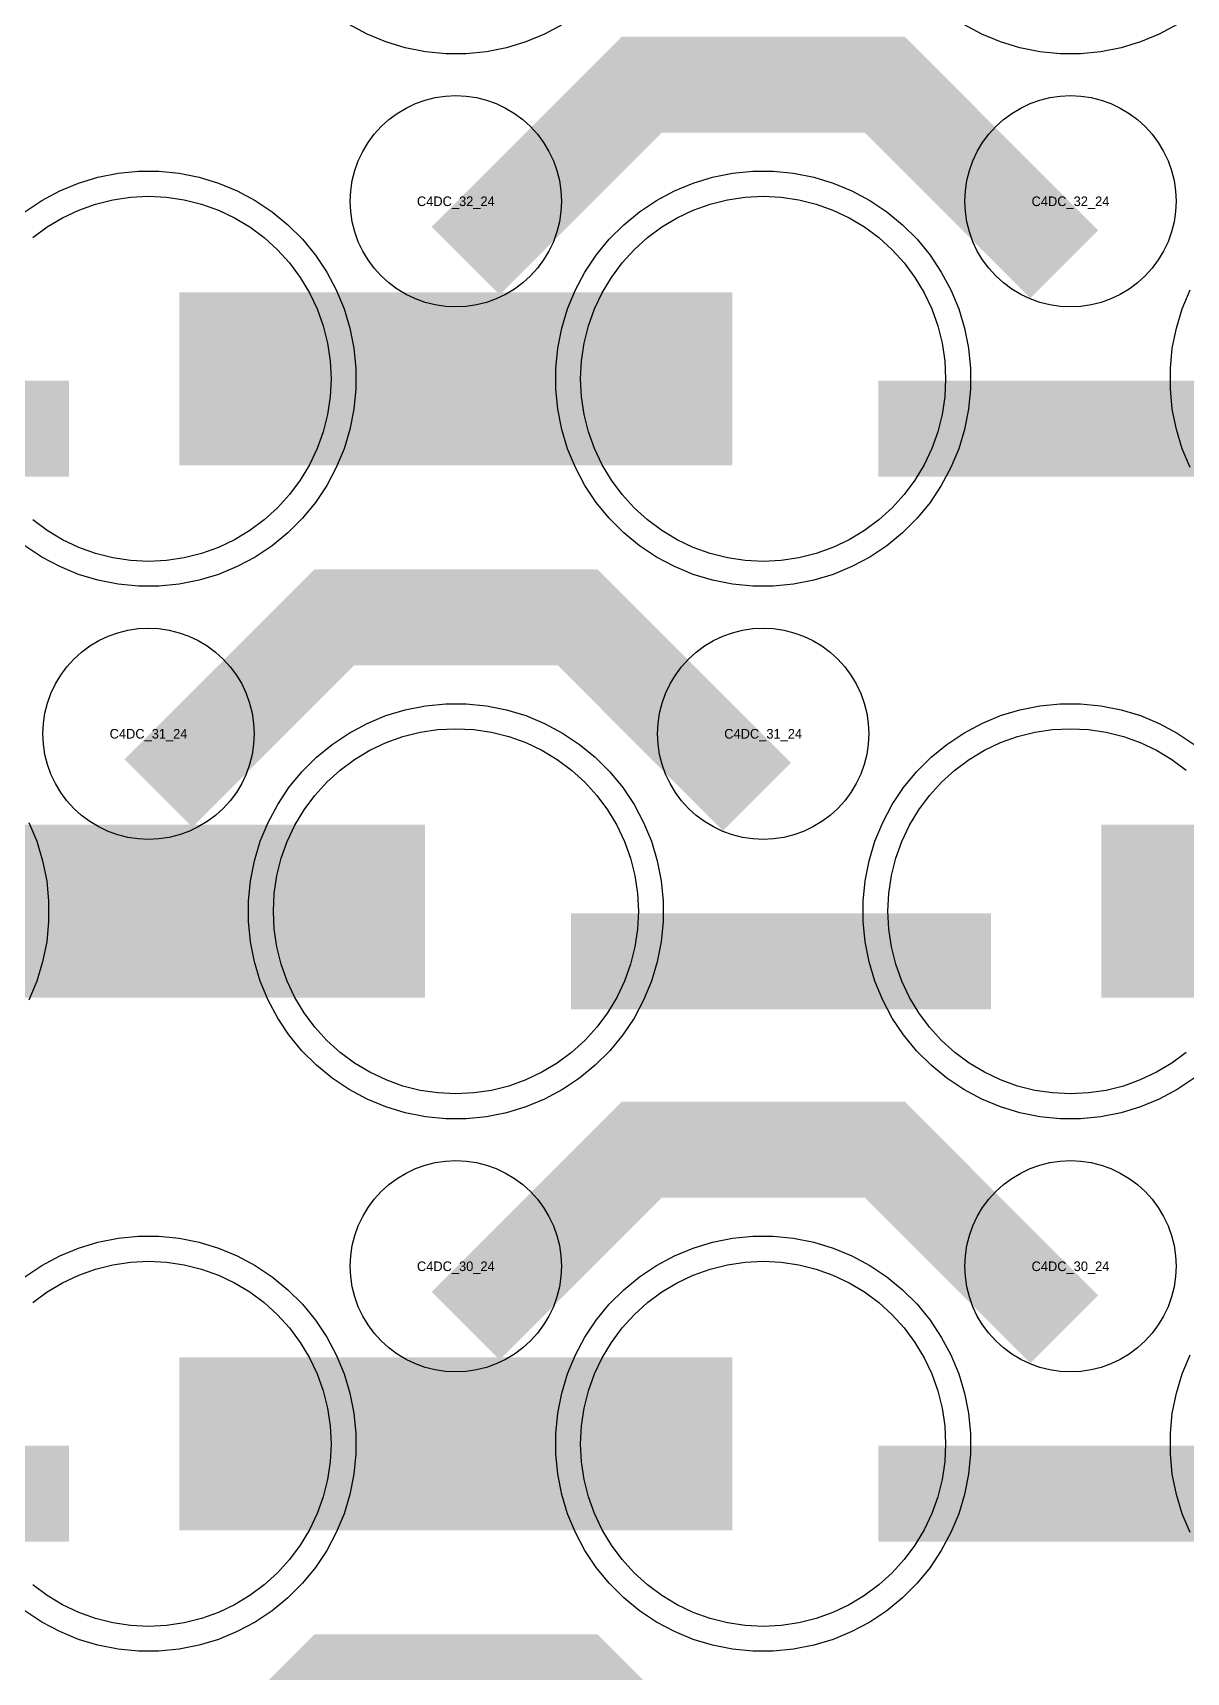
# Model space of a CAD drawing. Extents: x -11880 to 11880, y -14992 to 14992.
# Drawn here: x -4350.1 to -4049.9, y -10742.1 to -10315.5 of the extents above; entities that cross this region are included whole.
import ezdxf
from ezdxf.enums import TextEntityAlignment as Align

# ---------------------------------------------------------------- set-up
doc = ezdxf.new("R2010")
doc.units = 0
doc.header["$MEASUREMENT"] = 0
for name, color, linetype in [('GDS_775_DT_237', 138, 'CONTINUOUS'), ('RDL1_FS', 34, 'CONTINUOUS'), ('RDL_BS', 160, 'CONTINUOUS')]:
    doc.layers.add(name, color=color, linetype=linetype)

msp = doc.modelspace()

# ---------------------------------------------------------------- linework, layer by layer
at = {"layer": 'RDL1_FS', "color": 240, "true_color": 0xed1f24}
for points in [[(-4350.14, -10368.791), (-4346.395, -10366.013), (-4342.395, -10363.615), (-4338.181, -10361.623), (-4333.791, -10360.051), (-4329.268, -10358.919), (-4324.657, -10358.235), (-4320, -10358.006), (-4315.343, -10358.235), (-4310.732, -10358.919), (-4306.209, -10360.051), (-4301.819, -10361.623), (-4297.605, -10363.615), (-4293.605, -10366.013), (-4289.86, -10368.791), (-4286.406, -10371.921), (-4283.276, -10375.375), (-4280.498, -10379.12), (-4278.1, -10383.12), (-4276.108, -10387.334), (-4274.536, -10391.724), (-4273.404, -10396.247), (-4272.72, -10400.858), (-4272.491, -10405.515), (-4272.72, -10410.172), (-4273.404, -10414.783), (-4274.536, -10419.306), (-4276.108, -10423.696), (-4278.1, -10427.91), (-4280.498, -10431.91), (-4283.276, -10435.655), (-4286.406, -10439.109), (-4289.86, -10442.239), (-4293.605, -10445.017), (-4297.605, -10447.415), (-4301.819, -10449.407), (-4306.209, -10450.979), (-4310.732, -10452.111), (-4315.343, -10452.795), (-4320, -10453.024), (-4324.657, -10452.795), (-4329.268, -10452.111), (-4333.791, -10450.979), (-4338.181, -10449.407), (-4342.395, -10447.415), (-4346.395, -10445.017), (-4350.14, -10442.239)], [(-4049.86, -10580.804), (-4053.605, -10583.582), (-4057.605, -10585.98), (-4061.819, -10587.972), (-4066.209, -10589.544), (-4070.732, -10590.676), (-4075.343, -10591.36), (-4080, -10591.589), (-4084.657, -10591.36), (-4089.268, -10590.676), (-4093.791, -10589.544), (-4098.181, -10587.972), (-4102.395, -10585.98), (-4106.395, -10583.582), (-4110.14, -10580.804), (-4113.594, -10577.674), (-4116.724, -10574.22), (-4119.502, -10570.475), (-4121.9, -10566.475), (-4123.892, -10562.261), (-4125.464, -10557.871), (-4126.596, -10553.348), (-4127.28, -10548.737), (-4127.509, -10544.08), (-4127.28, -10539.423), (-4126.596, -10534.812), (-4125.464, -10530.289), (-4123.892, -10525.899), (-4121.9, -10521.685), (-4119.502, -10517.685), (-4116.724, -10513.94), (-4113.594, -10510.486), (-4110.14, -10507.356), (-4106.395, -10504.578), (-4102.395, -10502.18), (-4098.181, -10500.188), (-4093.791, -10498.616), (-4089.268, -10497.484), (-4084.657, -10496.8), (-4080, -10496.571), (-4075.343, -10496.8), (-4070.732, -10497.484), (-4066.209, -10498.616), (-4061.819, -10500.188), (-4057.605, -10502.18), (-4053.605, -10504.578), (-4049.86, -10507.356)]]:
    msp.add_lwpolyline(points, dxfattribs=at)
for points in [[(-4160, -10453.024), (-4164.657, -10452.795), (-4169.268, -10452.111), (-4173.791, -10450.979), (-4178.181, -10449.407), (-4182.395, -10447.415), (-4186.395, -10445.017), (-4190.14, -10442.239), (-4193.594, -10439.109), (-4196.724, -10435.655), (-4199.502, -10431.91), (-4201.9, -10427.91), (-4203.892, -10423.696), (-4205.464, -10419.306), (-4206.596, -10414.783), (-4207.28, -10410.172), (-4207.509, -10405.515), (-4207.28, -10400.858), (-4206.596, -10396.247), (-4205.464, -10391.724), (-4203.892, -10387.334), (-4201.9, -10383.12), (-4199.502, -10379.12), (-4196.724, -10375.375), (-4193.594, -10371.921), (-4190.14, -10368.791), (-4186.395, -10366.013), (-4182.395, -10363.615), (-4178.181, -10361.623), (-4173.791, -10360.051), (-4169.268, -10358.919), (-4164.657, -10358.235), (-4160, -10358.006), (-4155.343, -10358.235), (-4150.732, -10358.919), (-4146.209, -10360.051), (-4141.819, -10361.623), (-4137.605, -10363.615), (-4133.605, -10366.013), (-4129.86, -10368.791), (-4126.406, -10371.921), (-4123.276, -10375.375), (-4120.498, -10379.12), (-4118.1, -10383.12), (-4116.108, -10387.334), (-4114.536, -10391.724), (-4113.404, -10396.247), (-4112.72, -10400.858), (-4112.491, -10405.515), (-4112.72, -10410.172), (-4113.404, -10414.783), (-4114.536, -10419.306), (-4116.108, -10423.696), (-4118.1, -10427.91), (-4120.498, -10431.91), (-4123.276, -10435.655), (-4126.406, -10439.109), (-4129.86, -10442.239), (-4133.605, -10445.017), (-4137.605, -10447.415), (-4141.819, -10449.407), (-4146.209, -10450.979), (-4150.732, -10452.111), (-4155.343, -10452.795)], [(-4240, -10591.589), (-4244.657, -10591.36), (-4249.268, -10590.676), (-4253.791, -10589.544), (-4258.181, -10587.972), (-4262.395, -10585.98), (-4266.395, -10583.582), (-4270.14, -10580.804), (-4273.594, -10577.674), (-4276.724, -10574.22), (-4279.502, -10570.475), (-4281.9, -10566.475), (-4283.892, -10562.261), (-4285.464, -10557.871), (-4286.596, -10553.348), (-4287.28, -10548.737), (-4287.509, -10544.08), (-4287.28, -10539.423), (-4286.596, -10534.812), (-4285.464, -10530.289), (-4283.892, -10525.899), (-4281.9, -10521.685), (-4279.502, -10517.685), (-4276.724, -10513.94), (-4273.594, -10510.486), (-4270.14, -10507.356), (-4266.395, -10504.578), (-4262.395, -10502.18), (-4258.181, -10500.188), (-4253.791, -10498.616), (-4249.268, -10497.484), (-4244.657, -10496.8), (-4240, -10496.571), (-4235.343, -10496.8), (-4230.732, -10497.484), (-4226.209, -10498.616), (-4221.819, -10500.188), (-4217.605, -10502.18), (-4213.605, -10504.578), (-4209.86, -10507.356), (-4206.406, -10510.486), (-4203.276, -10513.94), (-4200.498, -10517.685), (-4198.1, -10521.685), (-4196.108, -10525.899), (-4194.536, -10530.289), (-4193.404, -10534.812), (-4192.72, -10539.423), (-4192.491, -10544.08), (-4192.72, -10548.737), (-4193.404, -10553.348), (-4194.536, -10557.871), (-4196.108, -10562.261), (-4198.1, -10566.475), (-4200.498, -10570.475), (-4203.276, -10574.22), (-4206.406, -10577.674), (-4209.86, -10580.804), (-4213.605, -10583.582), (-4217.605, -10585.98), (-4221.819, -10587.972), (-4226.209, -10589.544), (-4230.732, -10590.676), (-4235.343, -10591.36)]]:
    msp.add_lwpolyline(points, close=True, dxfattribs=at)
for points in [[(-4311.998, -10405.515, 45, 45, 0), (-4239.998, -10405.515, 45, 45, 0)], [(-4239.998, -10405.515, 45, 45, 0), (-4167.998, -10405.515, 45, 45, 0)], [(-4391.998, -10544.08, 45, 45, 0), (-4319.998, -10544.08, 45, 45, 0)], [(-4319.998, -10544.08, 45, 45, 0), (-4247.998, -10544.08, 45, 45, 0)], [(-4071.998, -10544.08, 45, 45, 0), (-3999.998, -10544.08, 45, 45, 0)]]:
    msp.add_lwpolyline(points, format="xyseb", dxfattribs=at)
at = {"layer": 'RDL1_FS'}
msp.add_lwpolyline([(-4350.14, -10645.916), (-4346.395, -10643.138), (-4342.395, -10640.74), (-4338.181, -10638.748), (-4333.791, -10637.176), (-4329.268, -10636.044), (-4324.657, -10635.36), (-4320, -10635.131), (-4315.343, -10635.36), (-4310.732, -10636.044), (-4306.209, -10637.176), (-4301.819, -10638.748), (-4297.605, -10640.74), (-4293.605, -10643.138), (-4289.86, -10645.916), (-4286.406, -10649.046), (-4283.276, -10652.5), (-4280.498, -10656.245), (-4278.1, -10660.245), (-4276.108, -10664.459), (-4274.536, -10668.849), (-4273.404, -10673.372), (-4272.72, -10677.983), (-4272.491, -10682.64), (-4272.72, -10687.297), (-4273.404, -10691.908), (-4274.536, -10696.431), (-4276.108, -10700.821), (-4278.1, -10705.035), (-4280.498, -10709.035), (-4283.276, -10712.78), (-4286.406, -10716.234), (-4289.86, -10719.364), (-4293.605, -10722.142), (-4297.605, -10724.54), (-4301.819, -10726.532), (-4306.209, -10728.104), (-4310.732, -10729.236), (-4315.343, -10729.92), (-4320, -10730.149), (-4324.657, -10729.92), (-4329.268, -10729.236), (-4333.791, -10728.104), (-4338.181, -10726.532), (-4342.395, -10724.54), (-4346.395, -10722.142), (-4350.14, -10719.364)], dxfattribs=at)
msp.add_lwpolyline([(-4160, -10730.149), (-4164.657, -10729.92), (-4169.268, -10729.236), (-4173.791, -10728.104), (-4178.181, -10726.532), (-4182.395, -10724.54), (-4186.395, -10722.142), (-4190.14, -10719.364), (-4193.594, -10716.234), (-4196.724, -10712.78), (-4199.502, -10709.035), (-4201.9, -10705.035), (-4203.892, -10700.821), (-4205.464, -10696.431), (-4206.596, -10691.908), (-4207.28, -10687.297), (-4207.509, -10682.64), (-4207.28, -10677.983), (-4206.596, -10673.372), (-4205.464, -10668.849), (-4203.892, -10664.459), (-4201.9, -10660.245), (-4199.502, -10656.245), (-4196.724, -10652.5), (-4193.594, -10649.046), (-4190.14, -10645.916), (-4186.395, -10643.138), (-4182.395, -10640.74), (-4178.181, -10638.748), (-4173.791, -10637.176), (-4169.268, -10636.044), (-4164.657, -10635.36), (-4160, -10635.131), (-4155.343, -10635.36), (-4150.732, -10636.044), (-4146.209, -10637.176), (-4141.819, -10638.748), (-4137.605, -10640.74), (-4133.605, -10643.138), (-4129.86, -10645.916), (-4126.406, -10649.046), (-4123.276, -10652.5), (-4120.498, -10656.245), (-4118.1, -10660.245), (-4116.108, -10664.459), (-4114.536, -10668.849), (-4113.404, -10673.372), (-4112.72, -10677.983), (-4112.491, -10682.64), (-4112.72, -10687.297), (-4113.404, -10691.908), (-4114.536, -10696.431), (-4116.108, -10700.821), (-4118.1, -10705.035), (-4120.498, -10709.035), (-4123.276, -10712.78), (-4126.406, -10716.234), (-4129.86, -10719.364), (-4133.605, -10722.142), (-4137.605, -10724.54), (-4141.819, -10726.532), (-4146.209, -10728.104), (-4150.732, -10729.236), (-4155.343, -10729.92)], close=True, dxfattribs=at)
for points in [[(-4311.998, -10682.64, 45, 45, 0), (-4239.998, -10682.64, 45, 45, 0)], [(-4239.998, -10682.64, 45, 45, 0), (-4167.998, -10682.64, 45, 45, 0)]]:
    msp.add_lwpolyline(points, format="xyseb", dxfattribs=at)
at = {"layer": 'RDL_BS'}
for points in [[(-4212.223, -10313.333), (-4216.885, -10315.825), (-4221.795, -10317.856), (-4226.835, -10319.387), (-4232.062, -10320.433), (-4237.356, -10320.95), (-4242.644, -10320.95), (-4247.938, -10320.433), (-4253.165, -10319.387), (-4258.205, -10317.856), (-4263.115, -10315.825), (-4267.777, -10313.333)], [(-4052.223, -10313.333), (-4056.885, -10315.825), (-4061.795, -10317.856), (-4066.835, -10319.387), (-4072.062, -10320.433), (-4077.356, -10320.95), (-4082.644, -10320.95), (-4087.938, -10320.433), (-4093.165, -10319.387), (-4098.205, -10317.856), (-4103.115, -10315.825), (-4107.777, -10313.333)], [(-4352.191, -10639.204), (-4347.777, -10636.257), (-4343.115, -10633.765), (-4338.205, -10631.734), (-4333.165, -10630.203), (-4327.938, -10629.157), (-4322.644, -10628.64), (-4317.356, -10628.64), (-4312.062, -10629.157), (-4306.835, -10630.203), (-4301.795, -10631.734), (-4296.885, -10633.765), (-4292.223, -10636.257), (-4287.809, -10639.204), (-4283.708, -10642.566), (-4279.926, -10646.348), (-4276.564, -10650.449), (-4273.617, -10654.863), (-4271.125, -10659.525), (-4269.094, -10664.435), (-4267.563, -10669.475), (-4266.517, -10674.702), (-4266, -10679.996), (-4266, -10685.284), (-4266.517, -10690.578), (-4267.563, -10695.805), (-4269.094, -10700.845), (-4271.125, -10705.755), (-4273.617, -10710.417), (-4276.564, -10714.831), (-4279.926, -10718.932), (-4283.708, -10722.714), (-4287.809, -10726.076), (-4292.223, -10729.023), (-4296.885, -10731.515), (-4301.795, -10733.546), (-4306.835, -10735.077), (-4312.062, -10736.123), (-4317.356, -10736.64), (-4322.644, -10736.64), (-4327.938, -10736.123), (-4333.165, -10735.077), (-4338.205, -10733.546), (-4343.115, -10731.515), (-4347.777, -10729.023), (-4352.191, -10726.076)], [(-4048.875, -10705.755), (-4050.906, -10700.845), (-4052.437, -10695.805), (-4053.483, -10690.578), (-4054, -10685.284), (-4054, -10679.996), (-4053.483, -10674.702), (-4052.437, -10669.475), (-4050.906, -10664.435), (-4048.875, -10659.525)]]:
    msp.add_lwpolyline(points, dxfattribs=at)
for points in [[(-4237.438, -10374.829, 25, 25, 0), (-4191.623, -10329.014, 25, 25, 0), (-4158.07, -10329.014, 25, 25, 0)], [(-4081.599, -10375.728, 25, 25, 0), (-4128.313, -10329.014, 25, 25, 0), (-4158.071, -10329.014, 25, 25, 0)], [(-4317.438, -10513.394, 25, 25, 0), (-4271.623, -10467.579, 25, 25, 0), (-4238.07, -10467.579, 25, 25, 0)], [(-4161.599, -10514.293, 25, 25, 0), (-4208.313, -10467.579, 25, 25, 0), (-4238.071, -10467.579, 25, 25, 0)], [(-4237.438, -10651.954, 25, 25, 0), (-4191.623, -10606.139, 25, 25, 0), (-4158.07, -10606.139, 25, 25, 0)], [(-4081.599, -10652.853, 25, 25, 0), (-4128.313, -10606.139, 25, 25, 0), (-4158.071, -10606.139, 25, 25, 0)], [(-4449.984, -10695.653, 25, 25, 0), (-4340.719, -10695.653, 25, 25, 0)], [(-4129.984, -10695.653, 25, 25, 0), (-4020.719, -10695.653, 25, 25, 0)], [(-4317.438, -10790.519, 25, 25, 0), (-4271.623, -10744.704, 25, 25, 0), (-4238.07, -10744.704, 25, 25, 0)], [(-4161.599, -10791.418, 25, 25, 0), (-4208.313, -10744.704, 25, 25, 0), (-4238.071, -10744.704, 25, 25, 0)]]:
    msp.add_lwpolyline(points, format="xyseb", dxfattribs=at)
for points in [[(-4240, -10386.821), (-4242.693, -10386.689), (-4245.365, -10386.293), (-4247.984, -10385.636), (-4250.519, -10384.729), (-4252.956, -10383.577), (-4255.28, -10382.184), (-4257.443, -10380.581), (-4259.442, -10378.769), (-4261.254, -10376.77), (-4262.857, -10374.607), (-4264.25, -10372.283), (-4265.402, -10369.846), (-4266.309, -10367.311), (-4266.966, -10364.692), (-4267.362, -10362.02), (-4267.494, -10359.327), (-4267.362, -10356.634), (-4266.966, -10353.962), (-4266.309, -10351.343), (-4265.402, -10348.808), (-4264.25, -10346.371), (-4262.857, -10344.047), (-4261.254, -10341.884), (-4259.442, -10339.885), (-4257.443, -10338.073), (-4255.28, -10336.47), (-4252.956, -10335.077), (-4250.519, -10333.925), (-4247.984, -10333.018), (-4245.365, -10332.361), (-4242.693, -10331.965), (-4240, -10331.833), (-4237.307, -10331.965), (-4234.635, -10332.361), (-4232.016, -10333.018), (-4229.481, -10333.925), (-4227.044, -10335.077), (-4224.72, -10336.47), (-4222.557, -10338.073), (-4220.558, -10339.885), (-4218.746, -10341.884), (-4217.143, -10344.047), (-4215.75, -10346.371), (-4214.598, -10348.808), (-4213.691, -10351.343), (-4213.034, -10353.962), (-4212.638, -10356.634), (-4212.506, -10359.327), (-4212.638, -10362.02), (-4213.034, -10364.692), (-4213.691, -10367.311), (-4214.598, -10369.846), (-4215.75, -10372.283), (-4217.143, -10374.607), (-4218.746, -10376.77), (-4220.558, -10378.769), (-4222.557, -10380.581), (-4224.72, -10382.184), (-4227.044, -10383.577), (-4229.481, -10384.729), (-4232.016, -10385.636), (-4234.635, -10386.293), (-4237.307, -10386.689)], [(-4080, -10386.821), (-4082.693, -10386.689), (-4085.365, -10386.293), (-4087.984, -10385.636), (-4090.519, -10384.729), (-4092.956, -10383.577), (-4095.28, -10382.184), (-4097.443, -10380.581), (-4099.442, -10378.769), (-4101.254, -10376.77), (-4102.857, -10374.607), (-4104.25, -10372.283), (-4105.402, -10369.846), (-4106.309, -10367.311), (-4106.966, -10364.692), (-4107.362, -10362.02), (-4107.494, -10359.327), (-4107.362, -10356.634), (-4106.966, -10353.962), (-4106.309, -10351.343), (-4105.402, -10348.808), (-4104.25, -10346.371), (-4102.857, -10344.047), (-4101.254, -10341.884), (-4099.442, -10339.885), (-4097.443, -10338.073), (-4095.28, -10336.47), (-4092.956, -10335.077), (-4090.519, -10333.925), (-4087.984, -10333.018), (-4085.365, -10332.361), (-4082.693, -10331.965), (-4080, -10331.833), (-4077.307, -10331.965), (-4074.635, -10332.361), (-4072.016, -10333.018), (-4069.481, -10333.925), (-4067.044, -10335.077), (-4064.72, -10336.47), (-4062.557, -10338.073), (-4060.558, -10339.885), (-4058.746, -10341.884), (-4057.143, -10344.047), (-4055.75, -10346.371), (-4054.598, -10348.808), (-4053.691, -10351.343), (-4053.034, -10353.962), (-4052.638, -10356.634), (-4052.506, -10359.327), (-4052.638, -10362.02), (-4053.034, -10364.692), (-4053.691, -10367.311), (-4054.598, -10369.846), (-4055.75, -10372.283), (-4057.143, -10374.607), (-4058.746, -10376.77), (-4060.558, -10378.769), (-4062.557, -10380.581), (-4064.72, -10382.184), (-4067.044, -10383.577), (-4069.481, -10384.729), (-4072.016, -10385.636), (-4074.635, -10386.293), (-4077.307, -10386.689)], [(-4320, -10525.386), (-4322.693, -10525.254), (-4325.365, -10524.858), (-4327.984, -10524.201), (-4330.519, -10523.294), (-4332.956, -10522.142), (-4335.28, -10520.749), (-4337.443, -10519.146), (-4339.442, -10517.334), (-4341.254, -10515.335), (-4342.857, -10513.172), (-4344.25, -10510.848), (-4345.402, -10508.411), (-4346.309, -10505.876), (-4346.966, -10503.257), (-4347.362, -10500.585), (-4347.494, -10497.892), (-4347.362, -10495.199), (-4346.966, -10492.527), (-4346.309, -10489.908), (-4345.402, -10487.373), (-4344.25, -10484.936), (-4342.857, -10482.612), (-4341.254, -10480.449), (-4339.442, -10478.45), (-4337.443, -10476.638), (-4335.28, -10475.035), (-4332.956, -10473.642), (-4330.519, -10472.49), (-4327.984, -10471.583), (-4325.365, -10470.926), (-4322.693, -10470.53), (-4320, -10470.398), (-4317.307, -10470.53), (-4314.635, -10470.926), (-4312.016, -10471.583), (-4309.481, -10472.49), (-4307.044, -10473.642), (-4304.72, -10475.035), (-4302.557, -10476.638), (-4300.558, -10478.45), (-4298.746, -10480.449), (-4297.143, -10482.612), (-4295.75, -10484.936), (-4294.598, -10487.373), (-4293.691, -10489.908), (-4293.034, -10492.527), (-4292.638, -10495.199), (-4292.506, -10497.892), (-4292.638, -10500.585), (-4293.034, -10503.257), (-4293.691, -10505.876), (-4294.598, -10508.411), (-4295.75, -10510.848), (-4297.143, -10513.172), (-4298.746, -10515.335), (-4300.558, -10517.334), (-4302.557, -10519.146), (-4304.72, -10520.749), (-4307.044, -10522.142), (-4309.481, -10523.294), (-4312.016, -10524.201), (-4314.635, -10524.858), (-4317.307, -10525.254)], [(-4160, -10525.386), (-4162.693, -10525.254), (-4165.365, -10524.858), (-4167.984, -10524.201), (-4170.519, -10523.294), (-4172.956, -10522.142), (-4175.28, -10520.749), (-4177.443, -10519.146), (-4179.442, -10517.334), (-4181.254, -10515.335), (-4182.857, -10513.172), (-4184.25, -10510.848), (-4185.402, -10508.411), (-4186.309, -10505.876), (-4186.966, -10503.257), (-4187.362, -10500.585), (-4187.494, -10497.892), (-4187.362, -10495.199), (-4186.966, -10492.527), (-4186.309, -10489.908), (-4185.402, -10487.373), (-4184.25, -10484.936), (-4182.857, -10482.612), (-4181.254, -10480.449), (-4179.442, -10478.45), (-4177.443, -10476.638), (-4175.28, -10475.035), (-4172.956, -10473.642), (-4170.519, -10472.49), (-4167.984, -10471.583), (-4165.365, -10470.926), (-4162.693, -10470.53), (-4160, -10470.398), (-4157.307, -10470.53), (-4154.635, -10470.926), (-4152.016, -10471.583), (-4149.481, -10472.49), (-4147.044, -10473.642), (-4144.72, -10475.035), (-4142.557, -10476.638), (-4140.558, -10478.45), (-4138.746, -10480.449), (-4137.143, -10482.612), (-4135.75, -10484.936), (-4134.598, -10487.373), (-4133.691, -10489.908), (-4133.034, -10492.527), (-4132.638, -10495.199), (-4132.506, -10497.892), (-4132.638, -10500.585), (-4133.034, -10503.257), (-4133.691, -10505.876), (-4134.598, -10508.411), (-4135.75, -10510.848), (-4137.143, -10513.172), (-4138.746, -10515.335), (-4140.558, -10517.334), (-4142.557, -10519.146), (-4144.72, -10520.749), (-4147.044, -10522.142), (-4149.481, -10523.294), (-4152.016, -10524.201), (-4154.635, -10524.858), (-4157.307, -10525.254)], [(-4240, -10663.946), (-4242.693, -10663.814), (-4245.365, -10663.418), (-4247.984, -10662.761), (-4250.519, -10661.854), (-4252.956, -10660.702), (-4255.28, -10659.309), (-4257.443, -10657.706), (-4259.442, -10655.894), (-4261.254, -10653.895), (-4262.857, -10651.732), (-4264.25, -10649.408), (-4265.402, -10646.971), (-4266.309, -10644.436), (-4266.966, -10641.817), (-4267.362, -10639.145), (-4267.494, -10636.452), (-4267.362, -10633.759), (-4266.966, -10631.087), (-4266.309, -10628.468), (-4265.402, -10625.933), (-4264.25, -10623.496), (-4262.857, -10621.172), (-4261.254, -10619.009), (-4259.442, -10617.01), (-4257.443, -10615.198), (-4255.28, -10613.595), (-4252.956, -10612.202), (-4250.519, -10611.05), (-4247.984, -10610.143), (-4245.365, -10609.486), (-4242.693, -10609.09), (-4240, -10608.958), (-4237.307, -10609.09), (-4234.635, -10609.486), (-4232.016, -10610.143), (-4229.481, -10611.05), (-4227.044, -10612.202), (-4224.72, -10613.595), (-4222.557, -10615.198), (-4220.558, -10617.01), (-4218.746, -10619.009), (-4217.143, -10621.172), (-4215.75, -10623.496), (-4214.598, -10625.933), (-4213.691, -10628.468), (-4213.034, -10631.087), (-4212.638, -10633.759), (-4212.506, -10636.452), (-4212.638, -10639.145), (-4213.034, -10641.817), (-4213.691, -10644.436), (-4214.598, -10646.971), (-4215.75, -10649.408), (-4217.143, -10651.732), (-4218.746, -10653.895), (-4220.558, -10655.894), (-4222.557, -10657.706), (-4224.72, -10659.309), (-4227.044, -10660.702), (-4229.481, -10661.854), (-4232.016, -10662.761), (-4234.635, -10663.418), (-4237.307, -10663.814)], [(-4080, -10663.946), (-4082.693, -10663.814), (-4085.365, -10663.418), (-4087.984, -10662.761), (-4090.519, -10661.854), (-4092.956, -10660.702), (-4095.28, -10659.309), (-4097.443, -10657.706), (-4099.442, -10655.894), (-4101.254, -10653.895), (-4102.857, -10651.732), (-4104.25, -10649.408), (-4105.402, -10646.971), (-4106.309, -10644.436), (-4106.966, -10641.817), (-4107.362, -10639.145), (-4107.494, -10636.452), (-4107.362, -10633.759), (-4106.966, -10631.087), (-4106.309, -10628.468), (-4105.402, -10625.933), (-4104.25, -10623.496), (-4102.857, -10621.172), (-4101.254, -10619.009), (-4099.442, -10617.01), (-4097.443, -10615.198), (-4095.28, -10613.595), (-4092.956, -10612.202), (-4090.519, -10611.05), (-4087.984, -10610.143), (-4085.365, -10609.486), (-4082.693, -10609.09), (-4080, -10608.958), (-4077.307, -10609.09), (-4074.635, -10609.486), (-4072.016, -10610.143), (-4069.481, -10611.05), (-4067.044, -10612.202), (-4064.72, -10613.595), (-4062.557, -10615.198), (-4060.558, -10617.01), (-4058.746, -10619.009), (-4057.143, -10621.172), (-4055.75, -10623.496), (-4054.598, -10625.933), (-4053.691, -10628.468), (-4053.034, -10631.087), (-4052.638, -10633.759), (-4052.506, -10636.452), (-4052.638, -10639.145), (-4053.034, -10641.817), (-4053.691, -10644.436), (-4054.598, -10646.971), (-4055.75, -10649.408), (-4057.143, -10651.732), (-4058.746, -10653.895), (-4060.558, -10655.894), (-4062.557, -10657.706), (-4064.72, -10659.309), (-4067.044, -10660.702), (-4069.481, -10661.854), (-4072.016, -10662.761), (-4074.635, -10663.418), (-4077.307, -10663.814)], [(-4162.644, -10736.64), (-4167.938, -10736.123), (-4173.165, -10735.077), (-4178.205, -10733.546), (-4183.115, -10731.515), (-4187.777, -10729.023), (-4192.191, -10726.076), (-4196.292, -10722.714), (-4200.074, -10718.932), (-4203.436, -10714.831), (-4206.383, -10710.417), (-4208.875, -10705.755), (-4210.906, -10700.845), (-4212.437, -10695.805), (-4213.483, -10690.578), (-4214, -10685.284), (-4214, -10679.996), (-4213.483, -10674.702), (-4212.437, -10669.475), (-4210.906, -10664.435), (-4208.875, -10659.525), (-4206.383, -10654.863), (-4203.436, -10650.449), (-4200.074, -10646.348), (-4196.292, -10642.566), (-4192.191, -10639.204), (-4187.777, -10636.257), (-4183.115, -10633.765), (-4178.205, -10631.734), (-4173.165, -10630.203), (-4167.938, -10629.157), (-4162.644, -10628.64), (-4157.356, -10628.64), (-4152.062, -10629.157), (-4146.835, -10630.203), (-4141.795, -10631.734), (-4136.885, -10633.765), (-4132.223, -10636.257), (-4127.809, -10639.204), (-4123.708, -10642.566), (-4119.926, -10646.348), (-4116.564, -10650.449), (-4113.617, -10654.863), (-4111.125, -10659.525), (-4109.094, -10664.435), (-4107.563, -10669.475), (-4106.517, -10674.702), (-4106, -10679.996), (-4106, -10685.284), (-4106.517, -10690.578), (-4107.563, -10695.805), (-4109.094, -10700.845), (-4111.125, -10705.755), (-4113.617, -10710.417), (-4116.564, -10714.831), (-4119.926, -10718.932), (-4123.708, -10722.714), (-4127.809, -10726.076), (-4132.223, -10729.023), (-4136.885, -10731.515), (-4141.795, -10733.546), (-4146.835, -10735.077), (-4152.062, -10736.123), (-4157.356, -10736.64)]]:
    msp.add_lwpolyline(points, close=True, dxfattribs=at)
at = {"layer": 'RDL_BS', "color": 240, "true_color": 0xed1f24}
for points in [[(-4352.191, -10362.079), (-4347.777, -10359.132), (-4343.115, -10356.64), (-4338.205, -10354.609), (-4333.165, -10353.078), (-4327.938, -10352.032), (-4322.644, -10351.515), (-4317.356, -10351.515), (-4312.062, -10352.032), (-4306.835, -10353.078), (-4301.795, -10354.609), (-4296.885, -10356.64), (-4292.223, -10359.132), (-4287.809, -10362.079), (-4283.708, -10365.441), (-4279.926, -10369.223), (-4276.564, -10373.324), (-4273.617, -10377.738), (-4271.125, -10382.4), (-4269.094, -10387.31), (-4267.563, -10392.35), (-4266.517, -10397.577), (-4266, -10402.871), (-4266, -10408.159), (-4266.517, -10413.453), (-4267.563, -10418.68), (-4269.094, -10423.72), (-4271.125, -10428.63), (-4273.617, -10433.292), (-4276.564, -10437.706), (-4279.926, -10441.807), (-4283.708, -10445.589), (-4287.809, -10448.951), (-4292.223, -10451.898), (-4296.885, -10454.39), (-4301.795, -10456.421), (-4306.835, -10457.952), (-4312.062, -10458.998), (-4317.356, -10459.515), (-4322.644, -10459.515), (-4327.938, -10458.998), (-4333.165, -10457.952), (-4338.205, -10456.421), (-4343.115, -10454.39), (-4347.777, -10451.898), (-4352.191, -10448.951)], [(-4048.875, -10428.63), (-4050.906, -10423.72), (-4052.437, -10418.68), (-4053.483, -10413.453), (-4054, -10408.159), (-4054, -10402.871), (-4053.483, -10397.577), (-4052.437, -10392.35), (-4050.906, -10387.31), (-4048.875, -10382.4)], [(-4047.809, -10587.516), (-4052.223, -10590.463), (-4056.885, -10592.955), (-4061.795, -10594.986), (-4066.835, -10596.517), (-4072.062, -10597.563), (-4077.356, -10598.08), (-4082.644, -10598.08), (-4087.938, -10597.563), (-4093.165, -10596.517), (-4098.205, -10594.986), (-4103.115, -10592.955), (-4107.777, -10590.463), (-4112.191, -10587.516), (-4116.292, -10584.154), (-4120.074, -10580.372), (-4123.436, -10576.271), (-4126.383, -10571.857), (-4128.875, -10567.195), (-4130.906, -10562.285), (-4132.437, -10557.245), (-4133.483, -10552.018), (-4134, -10546.724), (-4134, -10541.436), (-4133.483, -10536.142), (-4132.437, -10530.915), (-4130.906, -10525.875), (-4128.875, -10520.965), (-4126.383, -10516.303), (-4123.436, -10511.889), (-4120.074, -10507.788), (-4116.292, -10504.006), (-4112.191, -10500.644), (-4107.777, -10497.697), (-4103.115, -10495.205), (-4098.205, -10493.174), (-4093.165, -10491.643), (-4087.938, -10490.597), (-4082.644, -10490.08), (-4077.356, -10490.08), (-4072.062, -10490.597), (-4066.835, -10491.643), (-4061.795, -10493.174), (-4056.885, -10495.205), (-4052.223, -10497.697), (-4047.809, -10500.644)], [(-4351.125, -10520.965), (-4349.094, -10525.875), (-4347.563, -10530.915), (-4346.517, -10536.142), (-4346, -10541.436), (-4346, -10546.724), (-4346.517, -10552.018), (-4347.563, -10557.245), (-4349.094, -10562.285), (-4351.125, -10567.195)]]:
    msp.add_lwpolyline(points, dxfattribs=at)
for points in [[(-4162.644, -10459.515), (-4167.938, -10458.998), (-4173.165, -10457.952), (-4178.205, -10456.421), (-4183.115, -10454.39), (-4187.777, -10451.898), (-4192.191, -10448.951), (-4196.292, -10445.589), (-4200.074, -10441.807), (-4203.436, -10437.706), (-4206.383, -10433.292), (-4208.875, -10428.63), (-4210.906, -10423.72), (-4212.437, -10418.68), (-4213.483, -10413.453), (-4214, -10408.159), (-4214, -10402.871), (-4213.483, -10397.577), (-4212.437, -10392.35), (-4210.906, -10387.31), (-4208.875, -10382.4), (-4206.383, -10377.738), (-4203.436, -10373.324), (-4200.074, -10369.223), (-4196.292, -10365.441), (-4192.191, -10362.079), (-4187.777, -10359.132), (-4183.115, -10356.64), (-4178.205, -10354.609), (-4173.165, -10353.078), (-4167.938, -10352.032), (-4162.644, -10351.515), (-4157.356, -10351.515), (-4152.062, -10352.032), (-4146.835, -10353.078), (-4141.795, -10354.609), (-4136.885, -10356.64), (-4132.223, -10359.132), (-4127.809, -10362.079), (-4123.708, -10365.441), (-4119.926, -10369.223), (-4116.564, -10373.324), (-4113.617, -10377.738), (-4111.125, -10382.4), (-4109.094, -10387.31), (-4107.563, -10392.35), (-4106.517, -10397.577), (-4106, -10402.871), (-4106, -10408.159), (-4106.517, -10413.453), (-4107.563, -10418.68), (-4109.094, -10423.72), (-4111.125, -10428.63), (-4113.617, -10433.292), (-4116.564, -10437.706), (-4119.926, -10441.807), (-4123.708, -10445.589), (-4127.809, -10448.951), (-4132.223, -10451.898), (-4136.885, -10454.39), (-4141.795, -10456.421), (-4146.835, -10457.952), (-4152.062, -10458.998), (-4157.356, -10459.515)], [(-4242.644, -10598.08), (-4247.938, -10597.563), (-4253.165, -10596.517), (-4258.205, -10594.986), (-4263.115, -10592.955), (-4267.777, -10590.463), (-4272.191, -10587.516), (-4276.292, -10584.154), (-4280.074, -10580.372), (-4283.436, -10576.271), (-4286.383, -10571.857), (-4288.875, -10567.195), (-4290.906, -10562.285), (-4292.437, -10557.245), (-4293.483, -10552.018), (-4294, -10546.724), (-4294, -10541.436), (-4293.483, -10536.142), (-4292.437, -10530.915), (-4290.906, -10525.875), (-4288.875, -10520.965), (-4286.383, -10516.303), (-4283.436, -10511.889), (-4280.074, -10507.788), (-4276.292, -10504.006), (-4272.191, -10500.644), (-4267.777, -10497.697), (-4263.115, -10495.205), (-4258.205, -10493.174), (-4253.165, -10491.643), (-4247.938, -10490.597), (-4242.644, -10490.08), (-4237.356, -10490.08), (-4232.062, -10490.597), (-4226.835, -10491.643), (-4221.795, -10493.174), (-4216.885, -10495.205), (-4212.223, -10497.697), (-4207.809, -10500.644), (-4203.708, -10504.006), (-4199.926, -10507.788), (-4196.564, -10511.889), (-4193.617, -10516.303), (-4191.125, -10520.965), (-4189.094, -10525.875), (-4187.563, -10530.915), (-4186.517, -10536.142), (-4186, -10541.436), (-4186, -10546.724), (-4186.517, -10552.018), (-4187.563, -10557.245), (-4189.094, -10562.285), (-4191.125, -10567.195), (-4193.617, -10571.857), (-4196.564, -10576.271), (-4199.926, -10580.372), (-4203.708, -10584.154), (-4207.809, -10587.516), (-4212.223, -10590.463), (-4216.885, -10592.955), (-4221.795, -10594.986), (-4226.835, -10596.517), (-4232.062, -10597.563), (-4237.356, -10598.08)]]:
    msp.add_lwpolyline(points, close=True, dxfattribs=at)
for points in [[(-4449.984, -10418.528, 25, 25, 0), (-4340.719, -10418.528, 25, 25, 0)], [(-4129.984, -10418.528, 25, 25, 0), (-4020.719, -10418.528, 25, 25, 0)], [(-4209.984, -10557.093, 25, 25, 0), (-4100.719, -10557.093, 25, 25, 0)]]:
    msp.add_lwpolyline(points, format="xyseb", dxfattribs=at)

# ---------------------------------------------------------------- texts
at = {"layer": 'GDS_775_DT_237'}
for s, p in [('C4DC_32_24', (-4240, -10359.327)), ('C4DC_32_24', (-4240, -10359.327)), ('C4DC_32_24', (-4080, -10359.327)), ('C4DC_32_24', (-4080, -10359.327)), ('C4DC_31_24', (-4320, -10497.892)), ('C4DC_31_24', (-4320, -10497.892)), ('C4DC_31_24', (-4160, -10497.892)), ('C4DC_31_24', (-4160, -10497.892)), ('C4DC_30_24', (-4240, -10636.452)), ('C4DC_30_24', (-4240, -10636.452)), ('C4DC_30_24', (-4080, -10636.452)), ('C4DC_30_24', (-4080, -10636.452))]:
    msp.add_text(s, height=2.5, dxfattribs=at).set_placement(p, align=Align.MIDDLE_CENTER)

doc.saveas('drawing.dxf')
